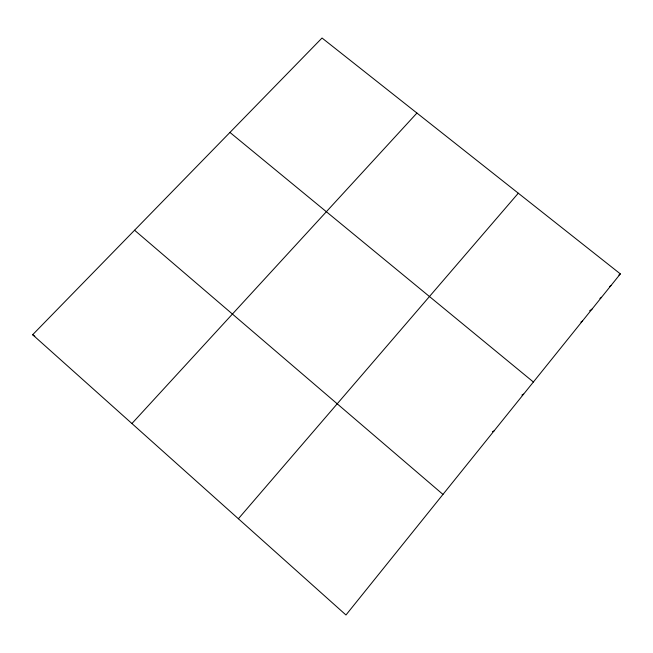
<?xml version="1.0" encoding="UTF-8"?>
<svg xmlns="http://www.w3.org/2000/svg" width="653" height="653" viewBox="0 0 653 653"><rect width="100%" height="100%" fill="white"/><g stroke="black" fill="none" stroke-linecap="round" stroke-linejoin="round"><path stroke-width="0.98" d="M620.35 273.901L345.968 614.987L32.65 334.736L322.027 38.013L620.35 273.901L618.848 275.035M238.378 518.751L518.294 193.206M131.93 423.536L416.932 113.059M609.51 286.634L610.979 285.549M599.903 298.47L601.535 297.286M589.643 310.804L592.026 309.114M580.901 322.092L582.435 321.031M521.894 395.073L523.649 394.118M492.435 431.682L493.97 431.004M32.65 334.736L34.846 336.262M229.946 132.428L533.387 382.005M134.567 230.231L442.971 494.403"/></g></svg>
